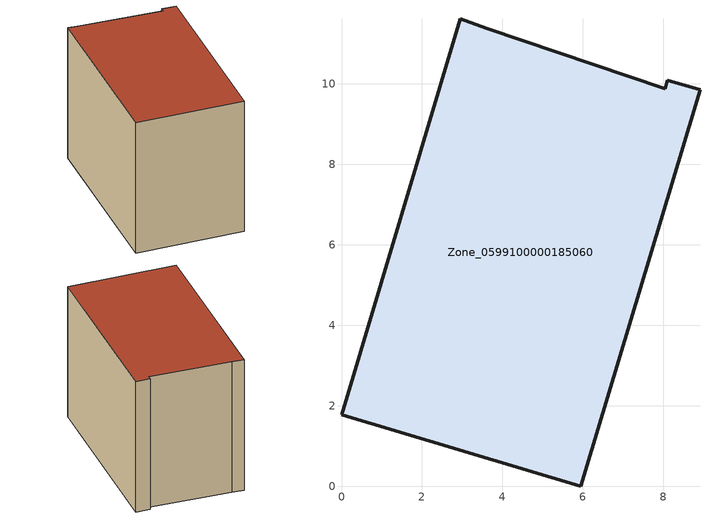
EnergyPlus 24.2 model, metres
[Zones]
Zone_0599100000185060
 floor ground (C_G): 8.05,9.88 8.09,10.09 8.91,9.85 5.95,0 0,1.78 2.95,11.62 3.6,11.38 z0.48
 wall outside (C_F): 3.6,11.38 2.95,11.62 0,1.78 5.95,0 8.91,9.85 8.09,10.09 8.05,9.88 3.6,11.38 z0.48:8.7
 roof outside (C_R): 8.09,10.09 8.05,9.88 3.6,11.38 2.95,11.62 0,1.78 5.95,0 8.91,9.85 z8.7
[BUILDING]
Pand.0599100000185060: North Axis=0; Terrain=City; Loads Convergence Tolerance Value=0.04; Temperature Convergence Tolerance Value=0.4; Solar Distribution=FullExterior; Maximum Number of Warmup Days=25; Minimum Number of Warmup Days=1
[Site:Location]
Rotterdam.The.Hague.AP_ZH_NLD Design_Conditions: Latitude=51.96; Longitude=4.45; Time Zone=1; Elevation=-4.5
[SITE:GROUNDTEMPERATURE:BUILDINGSURFACE]
18, 18, 18, 18, 18, 18, 18, 18, 18, 18, 18, 18
[MATERIAL] Thermal Absorptance=0.9; Solar Absorptance=0.7; Visible Absorptance=0.7
Name | Roughness | Thickness | Conductivity | Density | Specific Heat
G.TI.1965-1974 | MediumSmooth | 0.15 | 0.882353 | 540 | 1210
F.TI.1965-1974 | Rough | 0.3 | 0.697674 | 1920 | 840
R.TI.1965-1974 | MediumRough | 0.2 | 0.232558 | 1500 | 1000
[CONSTRUCTION]
C_G: G.TI.1965-1974
C_F: F.TI.1965-1974
C_R: R.TI.1965-1974
[ZONE]
Zone_0599100000185060: Type=1; Multiplier=1; Ceiling Height=Autocalculate; Volume=Autocalculate; Floor Area=autocalculate; Part of Total Floor Area=Yes
[ZONEINFILTRATION:DESIGNFLOWRATE]
Infil_Zone_0599100000185060: Zone or ZoneList or Space or SpaceList=Zone_0599100000185060; Schedule=AlwaysOn; Design Flow Rate Calculation Method=Flow/Area; Flow Rate per Floor Area=0.003; Constant Term Coefficient=1; Temperature Term Coefficient=0; Velocity Term Coefficient=0; Velocity Squared Term Coefficient=0
[HVACTEMPLATE:ZONE:IDEALLOADSAIRSYSTEM]
Zone_0599100000185060: Maximum Heating Supply Air Temperature=50; Minimum Cooling Supply Air Temperature=13; Maximum Heating Supply Air Humidity Ratio=0.0156; Minimum Cooling Supply Air Humidity Ratio=0.0077; Heating Limit=NoLimit; Cooling Limit=NoLimit; Dehumidification Control Type=ConstantSensibleHeatRatio; Cooling Sensible Heat Ratio=0.7; Dehumidification Setpoint=60; Humidification Control Type=None; Humidification Setpoint=30; Outdoor Air Method=None; Outdoor Air Flow Rate per Person=0.00944; Outdoor Air Flow Rate per Zone Floor Area=0; Outdoor Air Flow Rate per Zone=0; Demand Controlled Ventilation Type=None; Outdoor Air Economizer Type=NoEconomizer; Heat Recovery Type=None; Sensible Heat Recovery Effectiveness=0.7; Latent Heat Recovery Effectiveness=0.65
[ZONECONTROL:THERMOSTAT]
ThermostatControl_Zone_0599100000185060: Zone or ZoneList=Zone_0599100000185060; Control Type Schedule=DualSetpointControlType; Control 1=Thermostat_Zone_0599100000185060; Temperature Difference Between Cutout And Setpoint=0
[THERMOSTATSETPOINT:DUALSETPOINT]
Thermostat_Zone_0599100000185060: Heating Setpoint Temperature Schedule=HeatingSetpoint_Zone_0599100000185060; Cooling Setpoint Temperature Schedule=CoolingSetpoint_Zone_0599100000185060
[SCHEDULE:COMPACT]
HeatingSetpoint_Zone_0599100000185060: Through: 12/31, For: AllDays, Until: 24:00, 21
CoolingSetpoint_Zone_0599100000185060: Through: 12/31, For: AllDays, Until: 24:00, 24
DualSetpointControlType: Through: 12/31, For: AllDays, Until: 24:00, 4
AlwaysOn: Through: 12/31, For: AllDays, Until: 24:00, 1
